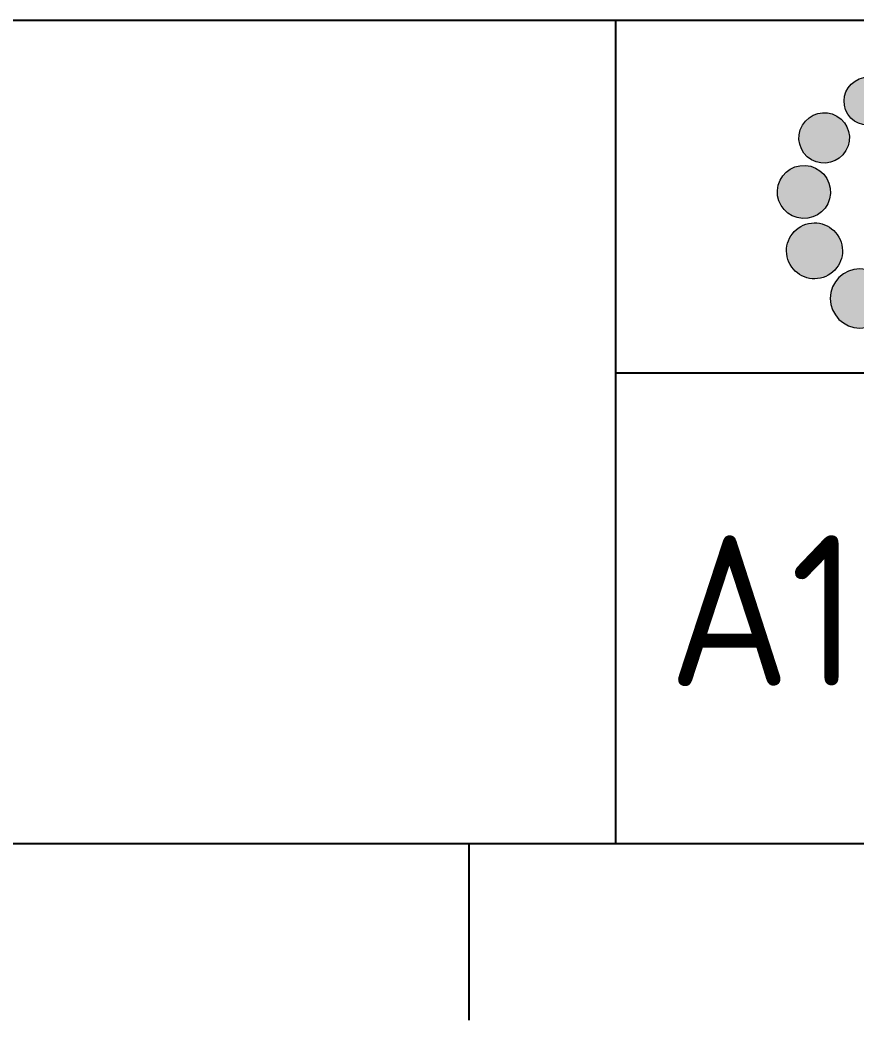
# Paper-space layout 'SHEET 2' of a CAD drawing. Header units: metres, sheet in millimetres. Extents: x -21 to 812, y -3 to 583.
# Drawn here: x 703.1 to 745.7, y -3 to 48 of the extents above; entities that cross this region are included whole.
import ezdxf
from ezdxf.enums import TextEntityAlignment as Align

# ---------------------------------------------------------------- set-up
doc = ezdxf.new("R2010")
doc.units = ezdxf.units.M
doc.layers.get('0').update_dxf_attribs({"color": 6})
doc.layers.add('Notes', color=7, linetype='Continuous')
doc.layers.add('SupportsUG_SP_EXT', color=7, linetype='Continuous')
doc.styles.add('iecISOCP', font='isocp.shx')
doc.styles.get("Standard").update_dxf_attribs({"font": 'arial.ttf'})

# ---------------------------------------------------------------- blocks, each defined once
blk = doc.blocks.new('EE_LOGO')
h = blk.add_hatch(color=7)
edge = h.paths.add_edge_path()
edge.add_spline(control_points=[(-21.117, 5.874), (-21.481, 6.442), (-22.24, 6.607), (-22.806, 6.242), (-23.374, 5.876), (-23.536, 5.12), (-23.174, 4.55), (-22.805, 3.983), (-22.05, 3.82), (-21.483, 4.186), (-20.915, 4.55), (-20.748, 5.308), (-21.117, 5.874)], knot_values=[0, 0, 0, 0, 1, 1, 1, 2, 2, 2, 3, 3, 3, 4, 4, 4, 4], degree=3, periodic=0)
h = blk.add_hatch(color=7)
edge = h.paths.add_edge_path()
edge.add_spline(control_points=[(-23.731, 4.455), (-24.343, 4.811), (-25.134, 4.605), (-25.491, 3.991), (-25.848, 3.376), (-25.641, 2.589), (-25.028, 2.232), (-24.414, 1.872), (-23.625, 2.081), (-23.267, 2.695), (-22.908, 3.308), (-23.116, 4.097), (-23.731, 4.455)], knot_values=[0, 0, 0, 0, 1, 1, 1, 2, 2, 2, 3, 3, 3, 4, 4, 4, 4], degree=3, periodic=0)
h = blk.add_hatch(color=7)
edge = h.paths.add_edge_path()
edge.add_spline(control_points=[(-25.337, 1.937), (-26.085, 1.98), (-26.723, 1.408), (-26.766, 0.662), (-26.811, -0.085), (-26.237, -0.724), (-25.489, -0.767), (-24.742, -0.811), (-24.104, -0.24), (-24.06, 0.508), (-24.019, 1.254), (-24.59, 1.895), (-25.337, 1.937)], knot_values=[0, 0, 0, 0, 1, 1, 1, 2, 2, 2, 3, 3, 3, 4, 4, 4, 4], degree=3, periodic=0)
h = blk.add_hatch(color=7)
edge = h.paths.add_edge_path()
edge.add_spline(control_points=[(-25.445, -1.112), (-26.167, -1.429), (-26.496, -2.272), (-26.178, -2.991), (-25.861, -3.711), (-25.019, -4.04), (-24.298, -3.721), (-23.578, -3.405), (-23.251, -2.563), (-23.566, -1.843), (-23.884, -1.121), (-24.725, -0.793), (-25.445, -1.112)], knot_values=[0, 0, 0, 0, 1, 1, 1, 2, 2, 2, 3, 3, 3, 4, 4, 4, 4], degree=3, periodic=0)
h = blk.add_hatch(color=7)
edge = h.paths.add_edge_path()
edge.add_spline(control_points=[(-24.065, -4.844), (-24.065, -4.01), (-23.389, -3.334), (-22.555, -3.334), (-21.72, -3.334), (-21.044, -4.01), (-21.044, -4.844), (-21.044, -5.678), (-21.721, -6.354), (-22.555, -6.354), (-23.389, -6.354), (-24.065, -5.678), (-24.065, -4.844)], knot_values=[0, 0, 0, 0, 1, 1, 1, 2, 2, 2, 3, 3, 3, 4, 4, 4, 4], degree=3, periodic=0)
at = {"color": 7, "lineweight": 0}
for points in [[(-21.117, 5.874), (-21.481, 6.442), (-22.24, 6.607), (-22.806, 6.242), (-23.374, 5.876), (-23.536, 5.12), (-23.174, 4.55), (-22.805, 3.983), (-22.05, 3.82), (-21.483, 4.186), (-20.915, 4.55), (-20.748, 5.308), (-21.117, 5.874)], [(-23.731, 4.455), (-24.343, 4.811), (-25.134, 4.605), (-25.491, 3.991), (-25.848, 3.376), (-25.641, 2.589), (-25.028, 2.232), (-24.414, 1.872), (-23.625, 2.081), (-23.267, 2.695), (-22.908, 3.308), (-23.116, 4.097), (-23.731, 4.455)], [(-25.337, 1.937), (-26.085, 1.98), (-26.723, 1.408), (-26.766, 0.662), (-26.811, -0.085), (-26.237, -0.724), (-25.489, -0.767), (-24.742, -0.811), (-24.104, -0.24), (-24.06, 0.508), (-24.019, 1.254), (-24.59, 1.895), (-25.337, 1.937)], [(-25.445, -1.112), (-26.167, -1.429), (-26.496, -2.272), (-26.178, -2.991), (-25.861, -3.711), (-25.019, -4.04), (-24.298, -3.721), (-23.578, -3.405), (-23.251, -2.563), (-23.566, -1.843), (-23.884, -1.121), (-24.725, -0.793), (-25.445, -1.112)], [(-24.065, -4.844), (-24.065, -4.01), (-23.389, -3.334), (-22.555, -3.334), (-21.72, -3.334), (-21.044, -4.01), (-21.044, -4.844), (-21.044, -5.678), (-21.721, -6.354), (-22.555, -6.354), (-23.389, -6.354), (-24.065, -5.678), (-24.065, -4.844)]]:
    blk.add_open_spline(points, degree=3, knots=[0, 0, 0, 0, 1, 1, 1, 2, 2, 2, 3, 3, 3, 4, 4, 4, 4], dxfattribs=at)
blk = doc.blocks.new('A1_FRAME_TITLE')
at = {"layer": 'Notes'}
for p, q in [((754, 5.973), (754, 47.973)), ((754, 29.973), (824, 29.973))]:
    blk.add_line(p, q, dxfattribs=at)
at = {"layer": 'Notes', "linetype": 'Continuous'}
blk.add_line((746.5, 5.973), (746.5, -3.027), dxfattribs=at)
at = {"layer": 'Notes', "linetype": 'Continuous', "flags": 128}
for points in [[(9, 47.973), (824, 47.973)], [(9, 5.973), (824, 5.973)]]:
    blk.add_lwpolyline(points, dxfattribs=at)
blk.add_blockref('EE_LOGO', (789, 38.618))
blk.add_attdef('DRAFT_NUM', (31.165, 23.294), '', height=2.5, rotation=90)
at = {"layer": 'Notes', "style": 'iecISOCP'}
blk.add_text('A1', height=7.68, dxfattribs=at).set_placement((761.511, 17.856), align=Align.MIDDLE_CENTER)
at = {"layer": 'Notes', "style": 'iecISOCP', "flags": 8}
blk.add_attdef('VERSION_NO', text='', height=2.5, rotation=90, dxfattribs=at).set_placement((302.5, 43.812), align=Align.MIDDLE_CENTER)
at = {"layer": 'Notes', "style": 'iecISOCP'}
for tag, p in [('CAP_NO', (512.821, 43.457)), ('IE_NUM', (512.683, 37.81)), ('REF_No_1', (335.465, 31.955)), ('REF_1', (362.456, 31.955)), ('HV_SWITCH', (513.097, 31.809)), ('GEN_WO', (441.932, 31.409)), ('REF_No_2', (335.465, 25.955)), ('REF_2', (362.456, 25.955)), ('OH_WO', (441.932, 25.457)), ('UBD_REF', (512.683, 25.473)), ('REF_No_3', (335.465, 19.955)), ('REF_3', (362.456, 19.955)), ('UG_WO', (441.932, 19.697)), ('GIS_MAP_No', (512.683, 19.688)), ('REF_No_4', (335.465, 13.955)), ('REF_4', (362.456, 13.955)), ('HV_OP_DIAG', (512.96, 13.844)), ('SUB_WO', (441.932, 13.457)), ('LGA', (512.579, 7.423)), ('ExportID', (9.082, 2.39))]:
    blk.add_attdef(tag, p, '', height=2.5, dxfattribs=at)
for tag, height, p in [('T1', 3.5, (684.207, 39.465)), ('T2', 3.5, (684.207, 34.346)), ('scale', 2.5, (567.59, 33.269)), ('T3', 3.5, (684.207, 28.92)), ('DRAWN', 2.5, (567.59, 25.368)), ('T4', 3.5, (684.207, 23.657)), ('REV', 5, (819.688, 17.095)), ('T5', 3.5, (684.207, 18.231)), ('DATE', 2.5, (567.59, 16.88)), ('T6', 3.5, (684.207, 12.969)), ('CHD', 2.5, (567.59, 8.88)), ('DESIGN', 2.5, (605.25, 9.155))]:
    blk.add_attdef(tag, text='', height=height, dxfattribs=at).set_placement(p, align=Align.CENTER)
blk.add_attdef('NUM', text='', height=7, dxfattribs=at).set_placement((792, 20.118), align=Align.MIDDLE_CENTER)
for tag, p in [('NS', (790.346, 8.119)), ('SHTS', (805.045, 8.119))]:
    blk.add_attdef(tag, text='', height=2.5, dxfattribs=at).set_placement(p, align=Align.MIDDLE)
at = {"layer": 'Notes', "style": 'iecISOCP', "flags": 1}
for tag, p in [('ProjectType', (14.175, -26.797)), ('ProjectNumber', (23.56, -26.818)), ('DrawingNumber', (35.514, -26.803)), ('ProjectDescription', (47.564, -26.825)), ('ExportDate', (60.284, -26.789)), ('ExportUserName', (69.155, -26.8)), ('DesignerCompanyName', (81.484, -26.793)), ('ExportAreaOfInterest', (97.1, -26.813)), ('GIS_SUCCESS', (111.997, -26.78)), ('CAD_SUCCESS', (121.789, -26.783)), ('DEPOTCODE', (132.106, -26.877)), ('ExportCategories', (140.083, -26.797)), ('Comments', (154.385, -26.883))]:
    blk.add_attdef(tag, p, '', height=1, dxfattribs=at)

psp = doc.layouts.new('SHEET 2')

# ---------------------------------------------------------------- block references
at = {"layer": 'SupportsUG_SP_EXT'}
psp.add_blockref('A1_FRAME_TITLE', (-20.549, 0), dxfattribs=at)

doc.saveas('drawing.dxf')
